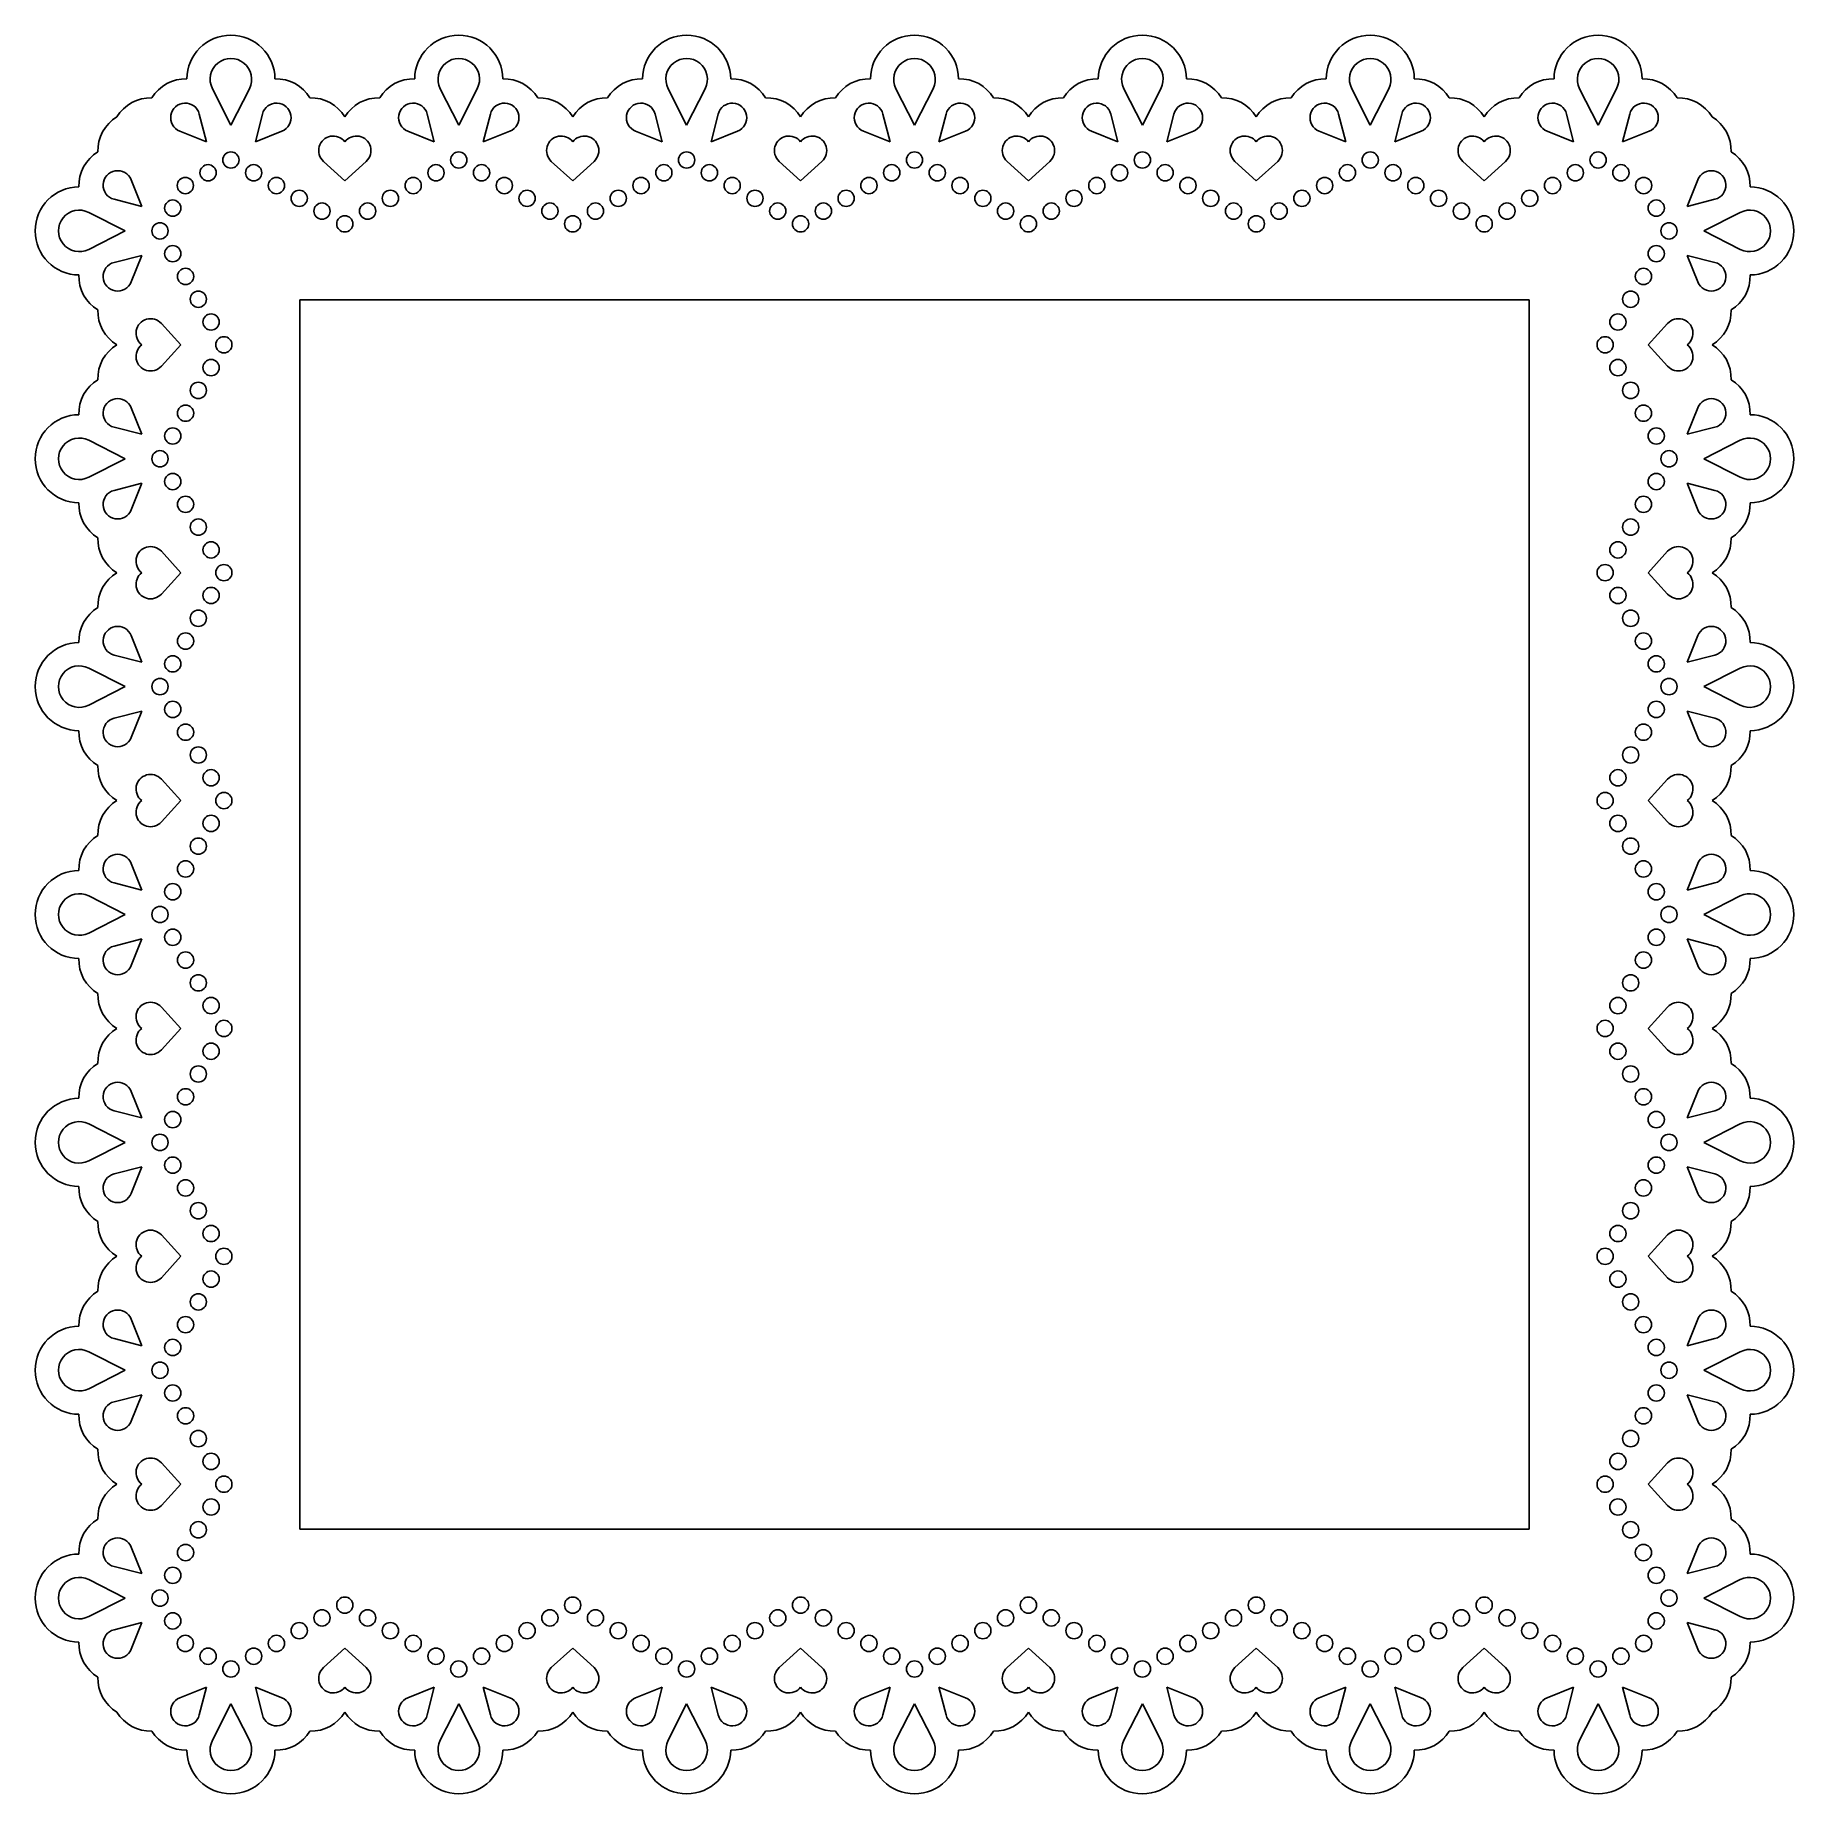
# Model space of a CAD drawing. Extents: x 0 to 217, y 82 to 299.
import ezdxf

# ---------------------------------------------------------------- set-up
doc = ezdxf.new("R2010")
doc.units = 0
doc.header["$LTSCALE"] = 0.010101
doc.layers.get('0').update_dxf_attribs({"linetype": 'CONTINUOUS'})

msp = doc.modelspace()

# ---------------------------------------------------------------- linework, layer by layer
for p, q in [((21.440675, 292.640542), (23.725222, 288.149914)), ((26.009768, 292.640542), (23.725222, 288.149914)), ((49.562713, 292.640542), (51.847259, 288.149914)), ((54.131806, 292.640542), (51.847259, 288.149914)), ((77.68475, 292.640542), (79.969297, 288.149914)), ((82.253844, 292.640542), (79.969297, 288.149914)), ((105.806788, 292.640542), (108.091335, 288.149914)), ((110.375882, 292.640542), (108.091335, 288.149914)), ((133.928826, 292.640542), (136.213372, 288.149914)), ((138.497919, 292.640542), (136.213372, 288.149914)), ((162.050863, 292.640542), (164.33541, 288.149914)), ((166.619957, 292.640542), (164.33541, 288.149914)), ((190.172901, 292.640542), (192.457448, 288.149914)), ((194.741995, 292.640542), (192.457448, 288.149914)), ((19.827797, 289.514157), (20.706837, 286.098621)), ((27.622646, 289.514157), (26.743606, 286.098621)), ((47.949835, 289.514157), (48.828875, 286.098621)), ((55.744684, 289.514157), (54.865644, 286.098621)), ((76.071873, 289.514157), (76.950913, 286.098621)), ((83.866721, 289.514157), (82.987681, 286.098621)), ((104.19391, 289.514157), (105.07295, 286.098621)), ((111.988759, 289.514157), (111.109719, 286.098621)), ((132.315948, 289.514157), (133.194988, 286.098621)), ((140.110797, 289.514157), (139.231757, 286.098621)), ((160.437986, 289.514157), (161.317026, 286.098621)), ((168.232834, 289.514157), (167.353795, 286.098621)), ((188.560024, 289.514157), (189.439063, 286.098621)), ((196.354872, 289.514157), (195.475832, 286.098621)), ((17.428551, 287.399173), (20.706837, 286.098621)), ((30.021892, 287.399173), (26.743606, 286.098621)), ((45.550589, 287.399173), (48.828875, 286.098621)), ((58.14393, 287.399173), (54.865644, 286.098621)), ((73.672626, 287.399173), (76.950913, 286.098621)), ((86.265968, 287.399173), (82.987681, 286.098621)), ((101.794664, 287.399173), (105.07295, 286.098621)), ((114.388006, 287.399173), (111.109719, 286.098621)), ((129.916702, 287.399173), (133.194988, 286.098621)), ((142.510043, 287.399173), (139.231757, 286.098621)), ((158.038739, 287.399173), (161.317026, 286.098621)), ((170.632081, 287.399173), (167.353795, 286.098621)), ((186.160777, 287.399173), (189.439063, 286.098621)), ((198.754119, 287.399173), (195.475832, 286.098621)), ((35.149814, 283.670654), (37.786241, 281.280943)), ((40.422667, 283.670654), (37.786241, 281.280943)), ((63.271852, 283.670654), (65.908278, 281.280943)), ((68.544704, 283.670654), (65.908278, 281.280943)), ((91.39389, 283.670654), (94.030316, 281.280943)), ((96.666742, 283.670654), (94.030316, 281.280943)), ((119.515928, 283.670654), (122.152354, 281.280943)), ((124.78878, 283.670654), (122.152354, 281.280943)), ((147.637965, 283.670654), (150.274391, 281.280943)), ((152.910817, 283.670654), (150.274391, 281.280943)), ((175.760003, 283.670654), (178.396429, 281.280943)), ((181.032855, 283.670654), (178.396429, 281.280943)), ((11.416391, 281.387014), (12.716943, 278.108727)), ((204.766278, 281.387014), (203.465726, 278.108727)), ((9.301407, 278.987767), (12.716943, 278.108727)), ((206.881262, 278.987767), (203.465726, 278.108727)), ((6.175022, 277.37489), (10.66565, 275.090343)), ((210.007647, 277.37489), (205.517019, 275.090343)), ((6.175022, 272.805796), (10.66565, 275.090343)), ((210.007647, 272.805796), (205.517019, 275.090343)), ((9.301407, 271.192919), (12.716943, 272.071958)), ((11.416391, 268.793672), (12.716943, 272.071958)), ((204.766278, 268.793672), (203.465726, 272.071958)), ((206.881262, 271.192919), (203.465726, 272.071958)), ((32.252976, 266.562588), (183.929694, 266.562588)), ((32.252976, 266.562588), (32.252976, 114.885871)), ((183.929694, 266.562588), (183.929694, 114.885871)), ((15.144911, 263.66575), (17.534622, 261.029324)), ((201.037759, 263.66575), (198.648048, 261.029324)), ((15.144911, 258.392898), (17.534622, 261.029324)), ((201.037759, 258.392898), (198.648048, 261.029324)), ((11.416391, 253.264976), (12.716943, 249.98669)), ((204.766278, 253.264976), (203.465726, 249.98669)), ((9.301407, 250.865729), (12.716943, 249.98669)), ((206.881262, 250.865729), (203.465726, 249.98669)), ((6.175022, 249.252852), (10.66565, 246.968305)), ((210.007647, 249.252852), (205.517019, 246.968305)), ((6.175022, 244.683758), (10.66565, 246.968305)), ((210.007647, 244.683758), (205.517019, 246.968305)), ((9.301407, 243.070881), (12.716943, 243.949921)), ((11.416391, 240.671634), (12.716943, 243.949921)), ((206.881262, 243.070881), (203.465726, 243.949921)), ((204.766278, 240.671634), (203.465726, 243.949921)), ((15.144911, 235.543712), (17.534622, 232.907286)), ((201.037759, 235.543712), (198.648048, 232.907286)), ((15.144911, 230.27086), (17.534622, 232.907286)), ((201.037759, 230.27086), (198.648048, 232.907286)), ((11.416391, 225.142938), (12.716943, 221.864652)), ((204.766278, 225.142938), (203.465726, 221.864652)), ((9.301407, 222.743692), (12.716943, 221.864652)), ((206.881262, 222.743692), (203.465726, 221.864652)), ((6.175022, 221.130814), (10.66565, 218.846267)), ((210.007647, 221.130814), (205.517019, 218.846267)), ((6.175022, 216.561721), (10.66565, 218.846267)), ((210.007647, 216.561721), (205.517019, 218.846267)), ((9.301407, 214.948843), (12.716943, 215.827883)), ((11.416391, 212.549597), (12.716943, 215.827883)), ((204.766278, 212.549597), (203.465726, 215.827883)), ((206.881262, 214.948843), (203.465726, 215.827883)), ((15.144911, 207.421675), (17.534622, 204.785249)), ((201.037759, 207.421675), (198.648048, 204.785249)), ((15.144911, 202.148823), (17.534622, 204.785249)), ((201.037759, 202.148823), (198.648048, 204.785249)), ((11.416391, 197.020901), (12.716943, 193.742614)), ((204.766278, 197.020901), (203.465726, 193.742614)), ((9.301407, 194.621654), (12.716943, 193.742614)), ((206.881262, 194.621654), (203.465726, 193.742614)), ((6.175022, 193.008776), (10.66565, 190.72423)), ((210.007647, 193.008776), (205.517019, 190.72423)), ((6.175022, 188.439683), (10.66565, 190.72423)), ((210.007647, 188.439683), (205.517019, 190.72423)), ((9.301407, 186.826805), (12.716943, 187.705845)), ((11.416391, 184.427559), (12.716943, 187.705845)), ((204.766278, 184.427559), (203.465726, 187.705845)), ((206.881262, 186.826805), (203.465726, 187.705845)), ((15.144911, 179.299637), (17.534622, 176.663211)), ((201.037759, 179.299637), (198.648048, 176.663211)), ((15.144911, 174.026785), (17.534622, 176.663211)), ((201.037759, 174.026785), (198.648048, 176.663211)), ((11.416391, 168.898863), (12.716943, 165.620576)), ((204.766278, 168.898863), (203.465726, 165.620576)), ((9.301407, 166.499616), (12.716943, 165.620576)), ((206.881262, 166.499616), (203.465726, 165.620576)), ((6.175022, 164.886739), (10.66565, 162.602192)), ((210.007647, 164.886739), (205.517019, 162.602192)), ((6.175022, 160.317645), (10.66565, 162.602192)), ((210.007647, 160.317645), (205.517019, 162.602192)), ((9.301407, 158.704768), (12.716943, 159.583808)), ((11.416391, 156.305521), (12.716943, 159.583808)), ((206.881262, 158.704768), (203.465726, 159.583808)), ((204.766278, 156.305521), (203.465726, 159.583808)), ((15.144911, 151.177599), (17.534622, 148.541173)), ((201.037759, 151.177599), (198.648048, 148.541173)), ((15.144911, 145.904747), (17.534622, 148.541173)), ((201.037759, 145.904747), (198.648048, 148.541173)), ((11.416391, 140.776825), (12.716943, 137.498539)), ((204.766278, 140.776825), (203.465726, 137.498539)), ((6.175022, 136.764701), (10.66565, 134.480154)), ((9.301407, 138.377579), (12.716943, 137.498539)), ((206.881262, 138.377579), (203.465726, 137.498539)), ((210.007647, 136.764701), (205.517019, 134.480154)), ((6.175022, 132.195608), (10.66565, 134.480154)), ((210.007647, 132.195608), (205.517019, 134.480154)), ((9.301407, 130.58273), (12.716943, 131.46177)), ((11.416391, 128.183483), (12.716943, 131.46177)), ((206.881262, 130.58273), (203.465726, 131.46177)), ((204.766278, 128.183483), (203.465726, 131.46177)), ((15.144911, 123.055562), (17.534622, 120.419135)), ((201.037759, 123.055562), (198.648048, 120.419135)), ((15.144911, 117.782709), (17.534622, 120.419135)), ((201.037759, 117.782709), (198.648048, 120.419135)), ((32.252976, 114.885871), (183.929694, 114.885871)), ((11.416391, 112.654787), (12.716943, 109.376501)), ((204.766278, 112.654787), (203.465726, 109.376501)), ((6.175022, 108.642663), (10.66565, 106.358117)), ((9.301407, 110.255541), (12.716943, 109.376501)), ((206.881262, 110.255541), (203.465726, 109.376501)), ((210.007647, 108.642663), (205.517019, 106.358117)), ((6.175022, 104.07357), (10.66565, 106.358117)), ((210.007647, 104.07357), (205.517019, 106.358117)), ((9.301407, 102.460692), (12.716943, 103.339732)), ((11.416391, 100.061446), (12.716943, 103.339732)), ((204.766278, 100.061446), (203.465726, 103.339732)), ((206.881262, 102.460692), (203.465726, 103.339732)), ((35.149814, 97.777806), (37.786241, 100.167517)), ((40.422667, 97.777806), (37.786241, 100.167517)), ((63.271852, 97.777806), (65.908278, 100.167517)), ((68.544704, 97.777806), (65.908278, 100.167517)), ((91.39389, 97.777806), (94.030316, 100.167517)), ((96.666742, 97.777806), (94.030316, 100.167517)), ((119.515928, 97.777806), (122.152354, 100.167517)), ((124.78878, 97.777806), (122.152354, 100.167517)), ((147.637965, 97.777806), (150.274391, 100.167517)), ((152.910817, 97.777806), (150.274391, 100.167517)), ((175.760003, 97.777806), (178.396429, 100.167517)), ((181.032855, 97.777806), (178.396429, 100.167517)), ((17.428551, 94.049286), (20.706837, 95.349838)), ((19.827797, 91.934302), (20.706837, 95.349838)), ((27.622646, 91.934302), (26.743606, 95.349838)), ((30.021892, 94.049286), (26.743606, 95.349838)), ((45.550589, 94.049286), (48.828875, 95.349838)), ((47.949835, 91.934302), (48.828875, 95.349838)), ((58.14393, 94.049286), (54.865644, 95.349838)), ((55.744684, 91.934302), (54.865644, 95.349838)), ((73.672626, 94.049286), (76.950913, 95.349838)), ((76.071873, 91.934302), (76.950913, 95.349838)), ((83.866721, 91.934302), (82.987681, 95.349838)), ((86.265968, 94.049286), (82.987681, 95.349838)), ((101.794664, 94.049286), (105.07295, 95.349838)), ((104.19391, 91.934302), (105.07295, 95.349838)), ((111.988759, 91.934302), (111.109719, 95.349838)), ((114.388006, 94.049286), (111.109719, 95.349838)), ((129.916702, 94.049286), (133.194988, 95.349838)), ((132.315948, 91.934302), (133.194988, 95.349838)), ((142.510043, 94.049286), (139.231757, 95.349838)), ((140.110797, 91.934302), (139.231757, 95.349838)), ((158.038739, 94.049286), (161.317026, 95.349838)), ((160.437986, 91.934302), (161.317026, 95.349838)), ((170.632081, 94.049286), (167.353795, 95.349838)), ((168.232834, 91.934302), (167.353795, 95.349838)), ((186.160777, 94.049286), (189.439063, 95.349838)), ((188.560024, 91.934302), (189.439063, 95.349838)), ((198.754119, 94.049286), (195.475832, 95.349838)), ((196.354872, 91.934302), (195.475832, 95.349838)), ((21.440675, 88.807917), (23.725222, 93.298545)), ((26.009768, 88.807917), (23.725222, 93.298545)), ((49.562713, 88.807917), (51.847259, 93.298545)), ((54.131806, 88.807917), (51.847259, 93.298545)), ((77.68475, 88.807917), (79.969297, 93.298545)), ((82.253844, 88.807917), (79.969297, 93.298545)), ((105.806788, 88.807917), (108.091335, 93.298545)), ((110.375882, 88.807917), (108.091335, 93.298545)), ((133.928826, 88.807917), (136.213372, 93.298545)), ((138.497919, 88.807917), (136.213372, 93.298545)), ((162.050863, 88.807917), (164.33541, 93.298545)), ((166.619957, 88.807917), (164.33541, 93.298545)), ((190.172901, 88.807917), (192.457448, 93.298545)), ((194.741995, 88.807917), (192.457448, 93.298545))]:
    msp.add_line(p, q)
for centre in [(23.725222, 283.840986), (51.847259, 283.840986), (79.969297, 283.840986), (108.091335, 283.840986), (136.213372, 283.840986), (164.33541, 283.840986), (192.457448, 283.840986), (20.913516, 282.263655), (26.536927, 282.263655), (49.035554, 282.263655), (54.658965, 282.263655), (77.157592, 282.263655), (82.781002, 282.263655), (105.27963, 282.263655), (110.90304, 282.263655), (133.401667, 282.263655), (139.025078, 282.263655), (161.523705, 282.263655), (167.147115, 282.263655), (189.645743, 282.263655), (195.269153, 282.263655), (18.101811, 280.686323), (29.348632, 280.686323), (32.160337, 279.108992), (43.412144, 279.108992), (46.223849, 280.686323), (57.47067, 280.686323), (60.282375, 279.108992), (71.534182, 279.108992), (74.345887, 280.686323), (85.592707, 280.686323), (88.404413, 279.108992), (99.656219, 279.108992), (102.467924, 280.686323), (113.714745, 280.686323), (116.52645, 279.108992), (127.778257, 279.108992), (130.589962, 280.686323), (141.836783, 280.686323), (144.648488, 279.108992), (155.900295, 279.108992), (158.712, 280.686323), (169.95882, 280.686323), (172.770526, 279.108992), (184.022332, 279.108992), (186.834038, 280.686323), (198.080858, 280.686323), (16.55191, 277.902048), (34.972042, 277.531661), (40.600439, 277.531661), (63.09408, 277.531661), (68.722476, 277.531661), (91.216118, 277.531661), (96.844514, 277.531661), (119.338155, 277.531661), (124.966552, 277.531661), (147.460193, 277.531661), (153.08859, 277.531661), (175.582231, 277.531661), (181.210627, 277.531661), (199.63076, 277.902048), (14.974578, 275.090343), (37.786241, 275.958823), (94.030316, 275.958823), (122.152354, 275.958823), (178.396429, 275.958823), (201.208091, 275.090343), (16.55191, 272.278638), (199.63076, 272.278638), (18.129241, 269.466932), (198.053428, 269.466932), (19.706572, 266.655227), (196.476097, 266.655227), (21.283904, 263.843522), (194.898766, 263.843522), (22.856742, 261.029324), (193.325928, 261.029324), (21.283904, 258.215126), (194.898766, 258.215126), (19.706572, 255.403421), (196.476097, 255.403421), (18.129241, 252.591715), (198.053428, 252.591715), (16.55191, 249.78001), (199.63076, 249.78001), (14.974578, 246.968305), (201.208091, 246.968305), (16.55191, 244.1566), (199.63076, 244.1566), (18.129241, 241.344895), (198.053428, 241.344895), (19.706572, 238.53319), (196.476097, 238.53319), (21.283904, 235.721484), (194.898766, 235.721484), (21.283904, 230.093088), (194.898766, 230.093088), (19.706572, 227.281383), (196.476097, 227.281383), (18.129241, 224.469678), (198.053428, 224.469678), (16.55191, 221.657973), (199.63076, 221.657973), (14.974578, 218.846267), (201.208091, 218.846267), (16.55191, 216.034562), (199.63076, 216.034562), (18.129241, 213.222857), (198.053428, 213.222857), (19.706572, 210.411152), (196.476097, 210.411152), (21.283904, 207.599447), (194.898766, 207.599447), (22.856742, 204.785249), (193.325928, 204.785249), (21.283904, 201.97105), (194.898766, 201.97105), (19.706572, 199.159345), (196.476097, 199.159345), (18.129241, 196.34764), (198.053428, 196.34764), (16.55191, 193.535935), (199.63076, 193.535935), (14.974578, 190.72423), (201.208091, 190.72423), (16.55191, 187.912525), (199.63076, 187.912525), (18.129241, 185.100819), (198.053428, 185.100819), (19.706572, 182.289114), (196.476097, 182.289114), (21.283904, 179.477409), (194.898766, 179.477409), (22.856742, 176.663211), (193.325928, 176.663211), (21.283904, 173.849013), (194.898766, 173.849013), (19.706572, 171.037307), (196.476097, 171.037307), (18.129241, 168.225602), (198.053428, 168.225602), (16.55191, 165.413897), (199.63076, 165.413897), (14.974578, 162.602192), (201.208091, 162.602192), (16.55191, 159.790487), (199.63076, 159.790487), (18.129241, 156.978782), (198.053428, 156.978782), (19.706572, 154.167077), (196.476097, 154.167077), (21.283904, 151.355371), (194.898766, 151.355371), (21.283904, 145.726975), (194.898766, 145.726975), (19.706572, 142.91527), (196.476097, 142.91527), (18.129241, 140.103565), (198.053428, 140.103565), (16.55191, 137.291859), (199.63076, 137.291859), (14.974578, 134.480154), (201.208091, 134.480154), (16.55191, 131.668449), (199.63076, 131.668449), (18.129241, 128.856744), (198.053428, 128.856744), (19.706572, 126.045039), (196.476097, 126.045039), (21.283904, 123.233334), (194.898766, 123.233334), (22.856742, 120.419135), (193.325928, 120.419135), (21.283904, 117.604937), (194.898766, 117.604937), (19.706572, 114.793232), (196.476097, 114.793232), (18.129241, 111.981527), (198.053428, 111.981527), (16.55191, 109.169822), (199.63076, 109.169822), (14.974578, 106.358117), (37.786241, 105.489637), (94.030316, 105.489637), (122.152354, 105.489637), (178.396429, 105.489637), (201.208091, 106.358117), (16.55191, 103.546411), (34.972042, 103.916799), (40.600439, 103.916799), (63.09408, 103.916799), (68.722476, 103.916799), (91.216118, 103.916799), (96.844514, 103.916799), (119.338155, 103.916799), (124.966552, 103.916799), (147.460193, 103.916799), (153.08859, 103.916799), (175.582231, 103.916799), (181.210627, 103.916799), (199.63076, 103.546411), (32.160337, 102.339467), (43.412144, 102.339467), (60.282375, 102.339467), (71.534182, 102.339467), (88.404413, 102.339467), (99.656219, 102.339467), (116.52645, 102.339467), (127.778257, 102.339467), (144.648488, 102.339467), (155.900295, 102.339467), (172.770526, 102.339467), (184.022332, 102.339467), (18.101811, 100.762136), (20.913516, 99.184805), (26.536927, 99.184805), (29.348632, 100.762136), (46.223849, 100.762136), (49.035554, 99.184805), (54.658965, 99.184805), (57.47067, 100.762136), (74.345887, 100.762136), (77.157592, 99.184805), (82.781002, 99.184805), (85.592707, 100.762136), (102.467924, 100.762136), (105.27963, 99.184805), (110.90304, 99.184805), (113.714745, 100.762136), (130.589962, 100.762136), (133.401667, 99.184805), (139.025078, 99.184805), (141.836783, 100.762136), (158.712, 100.762136), (161.523705, 99.184805), (167.147115, 99.184805), (169.95882, 100.762136), (186.834038, 100.762136), (189.645743, 99.184805), (195.269153, 99.184805), (198.080858, 100.762136), (23.725222, 97.607473), (51.847259, 97.607473), (79.969297, 97.607473), (108.091335, 97.607473), (136.213372, 97.607473), (164.33541, 97.607473), (192.457448, 97.607473)]:
    msp.add_circle(centre, 1.004345)
for centre, radius, start, end in [((23.725222, 293.802775), 5.441077, 0.421673, 179.578327), ((51.847259, 293.802775), 5.441077, 0.421673, 179.578327), ((79.969297, 293.802775), 5.441077, 0.421673, 179.578327), ((108.091335, 293.802775), 5.441077, 0.421673, 179.578327), ((136.213372, 293.802775), 5.441077, 0.421673, 179.578327), ((164.33541, 293.802775), 5.441077, 0.421673, 179.578327), ((192.457448, 293.802775), 5.441077, 0.421673, 179.578327), ((23.725222, 293.802775), 2.563189, 333.035893, 206.964107), ((51.847259, 293.802775), 2.563189, 333.035893, 206.964107), ((79.969297, 293.802775), 2.563189, 333.035893, 206.964107), ((108.091335, 293.802775), 2.563189, 333.035893, 206.964107), ((136.213372, 293.802775), 2.563189, 333.035893, 206.964107), ((164.33541, 293.802775), 2.563189, 333.035893, 206.964107), ((192.457448, 293.802775), 2.563189, 333.035893, 206.964107), ((18.090189, 289.066958), 4.779803, 87.672642, 149.441569), ((29.360254, 289.066958), 4.779803, 30.558431, 92.327358), ((46.212227, 289.066958), 4.779803, 87.672642, 149.441569), ((57.482292, 289.066958), 4.779803, 30.558431, 92.327358), ((74.334265, 289.066958), 4.779803, 87.672642, 149.441569), ((85.60433, 289.066958), 4.779803, 30.558431, 92.327358), ((102.456302, 289.066958), 4.779803, 87.672642, 149.441569), ((113.726367, 289.066958), 4.779803, 30.558431, 92.327358), ((130.57834, 289.066958), 4.779803, 87.672642, 149.441569), ((141.848405, 289.066958), 4.779803, 30.558431, 92.327358), ((158.700378, 289.066958), 4.779803, 87.672642, 149.441569), ((169.970443, 289.066958), 4.779803, 30.558431, 92.327358), ((186.822415, 289.066958), 4.779803, 87.672642, 149.441569), ((198.09248, 289.066958), 4.779803, 30.558431, 92.327358), ((13.780145, 286.721229), 4.779803, 87.672642, 149.441569), ((18.090189, 289.066958), 1.794232, 14.432718, 248.360932), ((29.360254, 289.066958), 1.794232, 291.639068, 165.567282), ((33.670299, 286.721229), 4.779803, 30.558431, 92.327358), ((41.902182, 286.721229), 4.779803, 87.672642, 149.441569), ((46.212227, 289.066958), 1.794232, 14.432718, 248.360932), ((57.482292, 289.066958), 1.794232, 291.639068, 165.567282), ((61.792336, 286.721229), 4.779803, 30.558431, 92.327358), ((70.02422, 286.721229), 4.779803, 87.672642, 149.441569), ((74.334265, 289.066958), 1.794232, 14.432718, 248.360932), ((85.60433, 289.066958), 1.794232, 291.639068, 165.567282), ((89.914374, 286.721229), 4.779803, 30.558431, 92.327358), ((98.146258, 286.721229), 4.779803, 87.672642, 149.441569), ((102.456302, 289.066958), 1.794232, 14.432718, 248.360932), ((113.726367, 289.066958), 1.794232, 291.639068, 165.567282), ((118.036412, 286.721229), 4.779803, 30.558431, 92.327358), ((126.268296, 286.721229), 4.779803, 87.672642, 149.441569), ((130.57834, 289.066958), 1.794232, 14.432718, 248.360932), ((141.848405, 289.066958), 1.794232, 291.639068, 165.567282), ((146.158449, 286.721229), 4.779803, 30.558431, 92.327358), ((154.390333, 286.721229), 4.779803, 87.672642, 149.441569), ((158.700378, 289.066958), 1.794232, 14.432718, 248.360932), ((169.970443, 289.066958), 1.794232, 291.639068, 165.567282), ((174.280487, 286.721229), 4.779803, 30.558431, 92.327358), ((182.512371, 286.721229), 4.779803, 87.672642, 149.441569), ((186.822415, 289.066958), 1.794232, 14.432718, 248.360932), ((198.09248, 289.066958), 1.794232, 291.639068, 165.567282), ((202.402525, 286.721229), 4.779803, 30.558431, 92.327358), ((12.094335, 285.03542), 4.779803, 120.558431, 182.327358), ((204.088334, 285.03542), 4.779803, 357.672642, 59.441569), ((36.354801, 285.000044), 1.794232, 37.079417, 227.810191), ((39.21768, 285.000044), 1.794232, 312.189809, 142.920583), ((64.476839, 285.000044), 1.794232, 37.079417, 227.810191), ((67.339718, 285.000044), 1.794232, 312.189809, 142.920583), ((92.598876, 285.000044), 1.794232, 37.079417, 227.810191), ((95.461756, 285.000044), 1.794232, 312.189809, 142.920583), ((120.720914, 285.000044), 1.794232, 37.079417, 227.810191), ((123.583793, 285.000044), 1.794232, 312.189809, 142.920583), ((148.842952, 285.000044), 1.794232, 37.079417, 227.810191), ((151.705831, 285.000044), 1.794232, 312.189809, 142.920583), ((176.964989, 285.000044), 1.794232, 37.079417, 227.810191), ((179.827869, 285.000044), 1.794232, 312.189809, 142.920583), ((9.748607, 280.725375), 4.779803, 120.558431, 182.327358), ((206.434063, 280.725375), 4.779803, 357.672642, 59.441569), ((9.748607, 280.725375), 1.794232, 21.639068, 255.567282), ((206.434063, 280.725375), 1.794232, 284.432718, 158.360932), ((5.01279, 275.090343), 5.441077, 90.421673, 269.578327), ((211.16988, 275.090343), 5.441077, 270.421673, 89.578327), ((5.01279, 275.090343), 2.563189, 63.035893, 296.964107), ((65.908278, 275.958823), 1.004345, 90, 270), ((65.908278, 275.958823), 1.004345, 270, 90), ((150.274391, 275.958823), 1.004345, 90, 270), ((150.274391, 275.958823), 1.004345, 270, 90), ((211.16988, 275.090343), 2.563189, 243.035893, 116.964107), ((9.748607, 269.45531), 4.779803, 177.672642, 239.441569), ((9.748607, 269.45531), 1.794232, 104.432718, 338.360932), ((206.434063, 269.45531), 1.794232, 201.639068, 75.567282), ((206.434063, 269.45531), 4.779803, 300.558431, 2.327358), ((12.094335, 265.145266), 4.779803, 177.672642, 239.441569), ((204.088334, 265.145266), 4.779803, 300.558431, 2.327358), ((13.815521, 262.460764), 1.794232, 42.189809, 232.920583), ((202.367149, 262.460764), 1.794232, 307.079417, 137.810191), ((12.094335, 256.913382), 4.779803, 120.558431, 182.327358), ((13.815521, 259.597884), 1.794232, 127.079417, 317.810191), ((202.367149, 259.597884), 1.794232, 222.189809, 52.920583), ((204.088334, 256.913382), 4.779803, 357.672642, 59.441569), ((9.748607, 252.603338), 4.779803, 120.558431, 182.327358), ((206.434063, 252.603338), 4.779803, 357.672642, 59.441569), ((9.748607, 252.603338), 1.794232, 21.639068, 255.567282), ((206.434063, 252.603338), 1.794232, 284.432718, 158.360932), ((5.01279, 246.968305), 5.441077, 90.421673, 269.578327), ((211.16988, 246.968305), 5.441077, 270.421673, 89.578327), ((5.01279, 246.968305), 2.563189, 63.035893, 296.964107), ((211.16988, 246.968305), 2.563189, 243.035893, 116.964107), ((9.748607, 241.333273), 4.779803, 177.672642, 239.441569), ((9.748607, 241.333273), 1.794232, 104.432718, 338.360932), ((206.434063, 241.333273), 1.794232, 201.639068, 75.567282), ((206.434063, 241.333273), 4.779803, 300.558431, 2.327358), ((12.094335, 237.023228), 4.779803, 177.672642, 239.441569), ((204.088334, 237.023228), 4.779803, 300.558431, 2.327358), ((13.815521, 234.338726), 1.794232, 42.189809, 232.920583), ((202.367149, 234.338726), 1.794232, 307.079417, 137.810191), ((12.094335, 228.791344), 4.779803, 120.558431, 182.327358), ((13.815521, 231.475847), 1.794232, 127.079417, 317.810191), ((22.856742, 232.907286), 1.004345, 360, 180), ((22.856742, 232.907286), 1.004345, 180, 0), ((193.325928, 232.907286), 1.004345, 360, 180), ((193.325928, 232.907286), 1.004345, 180, 0), ((202.367149, 231.475847), 1.794232, 222.189809, 52.920583), ((204.088334, 228.791344), 4.779803, 357.672642, 59.441569), ((9.748607, 224.4813), 4.779803, 120.558431, 182.327358), ((206.434063, 224.4813), 4.779803, 357.672642, 59.441569), ((9.748607, 224.4813), 1.794232, 21.639068, 255.567282), ((206.434063, 224.4813), 1.794232, 284.432718, 158.360932), ((5.01279, 218.846267), 5.441077, 90.421673, 269.578327), ((211.16988, 218.846267), 5.441077, 270.421673, 89.578327), ((5.01279, 218.846267), 2.563189, 63.035893, 296.964107), ((211.16988, 218.846267), 2.563189, 243.035893, 116.964107), ((9.748607, 213.211235), 1.794232, 104.432718, 338.360932), ((206.434063, 213.211235), 1.794232, 201.639068, 75.567282), ((9.748607, 213.211235), 4.779803, 177.672642, 239.441569), ((206.434063, 213.211235), 4.779803, 300.558431, 2.327358), ((12.094335, 208.90119), 4.779803, 177.672642, 239.441569), ((204.088334, 208.90119), 4.779803, 300.558431, 2.327358), ((13.815521, 206.216688), 1.794232, 42.189809, 232.920583), ((202.367149, 206.216688), 1.794232, 307.079417, 137.810191), ((12.094335, 200.669307), 4.779803, 120.558431, 182.327358), ((13.815521, 203.353809), 1.794232, 127.079417, 317.810191), ((202.367149, 203.353809), 1.794232, 222.189809, 52.920583), ((204.088334, 200.669307), 4.779803, 357.672642, 59.441569), ((9.748607, 196.359262), 4.779803, 120.558431, 182.327358), ((206.434063, 196.359262), 4.779803, 357.672642, 59.441569), ((9.748607, 196.359262), 1.794232, 21.639068, 255.567282), ((206.434063, 196.359262), 1.794232, 284.432718, 158.360932), ((5.01279, 190.72423), 5.441077, 90.421673, 269.578327), ((211.16988, 190.72423), 5.441077, 270.421673, 89.578327), ((5.01279, 190.72423), 2.563189, 63.035893, 296.964107), ((211.16988, 190.72423), 2.563189, 243.035893, 116.964107), ((9.748607, 185.089197), 1.794232, 104.432718, 338.360932), ((206.434063, 185.089197), 1.794232, 201.639068, 75.567282), ((9.748607, 185.089197), 4.779803, 177.672642, 239.441569), ((206.434063, 185.089197), 4.779803, 300.558431, 2.327358), ((12.094335, 180.779153), 4.779803, 177.672642, 239.441569), ((204.088334, 180.779153), 4.779803, 300.558431, 2.327358), ((13.815521, 178.094651), 1.794232, 42.189809, 232.920583), ((202.367149, 178.094651), 1.794232, 307.079417, 137.810191), ((12.094335, 172.547269), 4.779803, 120.558431, 182.327358), ((13.815521, 175.231771), 1.794232, 127.079417, 317.810191), ((202.367149, 175.231771), 1.794232, 222.189809, 52.920583), ((204.088334, 172.547269), 4.779803, 357.672642, 59.441569), ((9.748607, 168.237224), 4.779803, 120.558431, 182.327358), ((206.434063, 168.237224), 4.779803, 357.672642, 59.441569), ((9.748607, 168.237224), 1.794232, 21.639068, 255.567282), ((206.434063, 168.237224), 1.794232, 284.432718, 158.360932), ((5.01279, 162.602192), 5.441077, 90.421673, 269.578327), ((211.16988, 162.602192), 5.441077, 270.421673, 89.578327), ((5.01279, 162.602192), 2.563189, 63.035893, 296.964107), ((211.16988, 162.602192), 2.563189, 243.035893, 116.964107), ((9.748607, 156.96716), 1.794232, 104.432718, 338.360932), ((206.434063, 156.96716), 1.794232, 201.639068, 75.567282), ((9.748607, 156.96716), 4.779803, 177.672642, 239.441569), ((206.434063, 156.96716), 4.779803, 300.558431, 2.327358), ((12.094335, 152.657115), 4.779803, 177.672642, 239.441569), ((204.088334, 152.657115), 4.779803, 300.558431, 2.327358), ((13.815521, 149.972613), 1.794232, 42.189809, 232.920583), ((202.367149, 149.972613), 1.794232, 307.079417, 137.810191), ((12.094335, 144.425231), 4.779803, 120.558431, 182.327358), ((13.815521, 147.109734), 1.794232, 127.079417, 317.810191), ((22.856742, 148.541173), 1.004345, 360, 180), ((22.856742, 148.541173), 1.004345, 180, 0), ((193.325928, 148.541173), 1.004345, 360, 180), ((193.325928, 148.541173), 1.004345, 180, 0), ((202.367149, 147.109734), 1.794232, 222.189809, 52.920583), ((204.088334, 144.425231), 4.779803, 357.672642, 59.441569), ((9.748607, 140.115187), 4.779803, 120.558431, 182.327358), ((206.434063, 140.115187), 4.779803, 357.672642, 59.441569), ((9.748607, 140.115187), 1.794232, 21.639068, 255.567282), ((206.434063, 140.115187), 1.794232, 284.432718, 158.360932), ((5.01279, 134.480154), 5.441077, 90.421673, 269.578327), ((211.16988, 134.480154), 5.441077, 270.421673, 89.578327), ((5.01279, 134.480154), 2.563189, 63.035893, 296.964107), ((211.16988, 134.480154), 2.563189, 243.035893, 116.964107), ((9.748607, 128.845122), 1.794232, 104.432718, 338.360932), ((206.434063, 128.845122), 1.794232, 201.639068, 75.567282), ((9.748607, 128.845122), 4.779803, 177.672642, 239.441569), ((206.434063, 128.845122), 4.779803, 300.558431, 2.327358), ((12.094335, 124.535077), 4.779803, 177.672642, 239.441569), ((204.088334, 124.535077), 4.779803, 300.558431, 2.327358), ((13.815521, 121.850575), 1.794232, 42.189809, 232.920583), ((202.367149, 121.850575), 1.794232, 307.079417, 137.810191), ((12.094335, 116.303194), 4.779803, 120.558431, 182.327358), ((13.815521, 118.987696), 1.794232, 127.079417, 317.810191), ((202.367149, 118.987696), 1.794232, 222.189809, 52.920583), ((204.088334, 116.303194), 4.779803, 357.672642, 59.441569), ((9.748607, 111.993149), 4.779803, 120.558431, 182.327358), ((206.434063, 111.993149), 4.779803, 357.672642, 59.441569), ((9.748607, 111.993149), 1.794232, 21.639068, 255.567282), ((206.434063, 111.993149), 1.794232, 284.432718, 158.360932), ((5.01279, 106.358117), 5.441077, 90.421673, 269.578327), ((211.16988, 106.358117), 5.441077, 270.421673, 89.578327), ((5.01279, 106.358117), 2.563189, 63.035893, 296.964107), ((211.16988, 106.358117), 2.563189, 243.035893, 116.964107), ((65.908278, 105.489637), 1.004345, 90, 270), ((65.908278, 105.489637), 1.004345, 270, 90), ((150.274391, 105.489637), 1.004345, 90, 270), ((150.274391, 105.489637), 1.004345, 270, 90), ((9.748607, 100.723084), 1.794232, 104.432718, 338.360932), ((206.434063, 100.723084), 1.794232, 201.639068, 75.567282), ((9.748607, 100.723084), 4.779803, 177.672642, 239.441569), ((206.434063, 100.723084), 4.779803, 300.558431, 2.327358), ((36.354801, 96.448416), 1.794232, 132.189809, 322.920583), ((39.21768, 96.448416), 1.794232, 217.079417, 47.810191), ((64.476839, 96.448416), 1.794232, 132.189809, 322.920583), ((67.339718, 96.448416), 1.794232, 217.079417, 47.810191), ((92.598876, 96.448416), 1.794232, 132.189809, 322.920583), ((95.461756, 96.448416), 1.794232, 217.079417, 47.810191), ((120.720914, 96.448416), 1.794232, 132.189809, 322.920583), ((123.583793, 96.448416), 1.794232, 217.079417, 47.810191), ((148.842952, 96.448416), 1.794232, 132.189809, 322.920583), ((151.705831, 96.448416), 1.794232, 217.079417, 47.810191), ((176.964989, 96.448416), 1.794232, 132.189809, 322.920583), ((179.827869, 96.448416), 1.794232, 217.079417, 47.810191), ((12.094335, 96.41304), 4.779803, 177.672642, 239.441569), ((204.088334, 96.41304), 4.779803, 300.558431, 2.327358), ((18.090189, 92.381502), 1.794232, 111.639068, 345.567282), ((29.360254, 92.381502), 1.794232, 194.432718, 68.360932), ((46.212227, 92.381502), 1.794232, 111.639068, 345.567282), ((57.482292, 92.381502), 1.794232, 194.432718, 68.360932), ((74.334265, 92.381502), 1.794232, 111.639068, 345.567282), ((85.60433, 92.381502), 1.794232, 194.432718, 68.360932), ((102.456302, 92.381502), 1.794232, 111.639068, 345.567282), ((113.726367, 92.381502), 1.794232, 194.432718, 68.360932), ((130.57834, 92.381502), 1.794232, 111.639068, 345.567282), ((141.848405, 92.381502), 1.794232, 194.432718, 68.360932), ((158.700378, 92.381502), 1.794232, 111.639068, 345.567282), ((169.970443, 92.381502), 1.794232, 194.432718, 68.360932), ((186.822415, 92.381502), 1.794232, 111.639068, 345.567282), ((198.09248, 92.381502), 1.794232, 194.432718, 68.360932), ((13.780145, 94.72723), 4.779803, 210.558431, 272.327358), ((33.670299, 94.72723), 4.779803, 267.672642, 329.441569), ((41.902182, 94.72723), 4.779803, 210.558431, 272.327358), ((61.792336, 94.72723), 4.779803, 267.672642, 329.441569), ((70.02422, 94.72723), 4.779803, 210.558431, 272.327358), ((89.914374, 94.72723), 4.779803, 267.672642, 329.441569), ((98.146258, 94.72723), 4.779803, 210.558431, 272.327358), ((118.036412, 94.72723), 4.779803, 267.672642, 329.441569), ((126.268296, 94.72723), 4.779803, 210.558431, 272.327358), ((146.158449, 94.72723), 4.779803, 267.672642, 329.441569), ((154.390333, 94.72723), 4.779803, 210.558431, 272.327358), ((174.280487, 94.72723), 4.779803, 267.672642, 329.441569), ((182.512371, 94.72723), 4.779803, 210.558431, 272.327358), ((202.402525, 94.72723), 4.779803, 267.672642, 329.441569), ((18.090189, 92.381502), 4.779803, 210.558431, 272.327358), ((29.360254, 92.381502), 4.779803, 267.672642, 329.441569), ((46.212227, 92.381502), 4.779803, 210.558431, 272.327358), ((57.482292, 92.381502), 4.779803, 267.672642, 329.441569), ((74.334265, 92.381502), 4.779803, 210.558431, 272.327358), ((85.60433, 92.381502), 4.779803, 267.672642, 329.441569), ((102.456302, 92.381502), 4.779803, 210.558431, 272.327358), ((113.726367, 92.381502), 4.779803, 267.672642, 329.441569), ((130.57834, 92.381502), 4.779803, 210.558431, 272.327358), ((141.848405, 92.381502), 4.779803, 267.672642, 329.441569), ((158.700378, 92.381502), 4.779803, 210.558431, 272.327358), ((169.970443, 92.381502), 4.779803, 267.672642, 329.441569), ((186.822415, 92.381502), 4.779803, 210.558431, 272.327358), ((198.09248, 92.381502), 4.779803, 267.672642, 329.441569), ((23.725222, 87.645685), 5.441077, 180.421673, 359.578327), ((23.725222, 87.645685), 2.563189, 153.035893, 26.964107), ((51.847259, 87.645685), 5.441077, 180.421673, 359.578327), ((51.847259, 87.645685), 2.563189, 153.035893, 26.964107), ((79.969297, 87.645685), 5.441077, 180.421673, 359.578327), ((79.969297, 87.645685), 2.563189, 153.035893, 26.964107), ((108.091335, 87.645685), 5.441077, 180.421673, 359.578327), ((108.091335, 87.645685), 2.563189, 153.035893, 26.964107), ((136.213372, 87.645685), 5.441077, 180.421673, 359.578327), ((136.213372, 87.645685), 2.563189, 153.035893, 26.964107), ((164.33541, 87.645685), 5.441077, 180.421673, 359.578327), ((164.33541, 87.645685), 2.563189, 153.035893, 26.964107), ((192.457448, 87.645685), 5.441077, 180.421673, 359.578327), ((192.457448, 87.645685), 2.563189, 153.035893, 26.964107)]:
    msp.add_arc(centre, radius, start, end)

doc.saveas('drawing.dxf')
